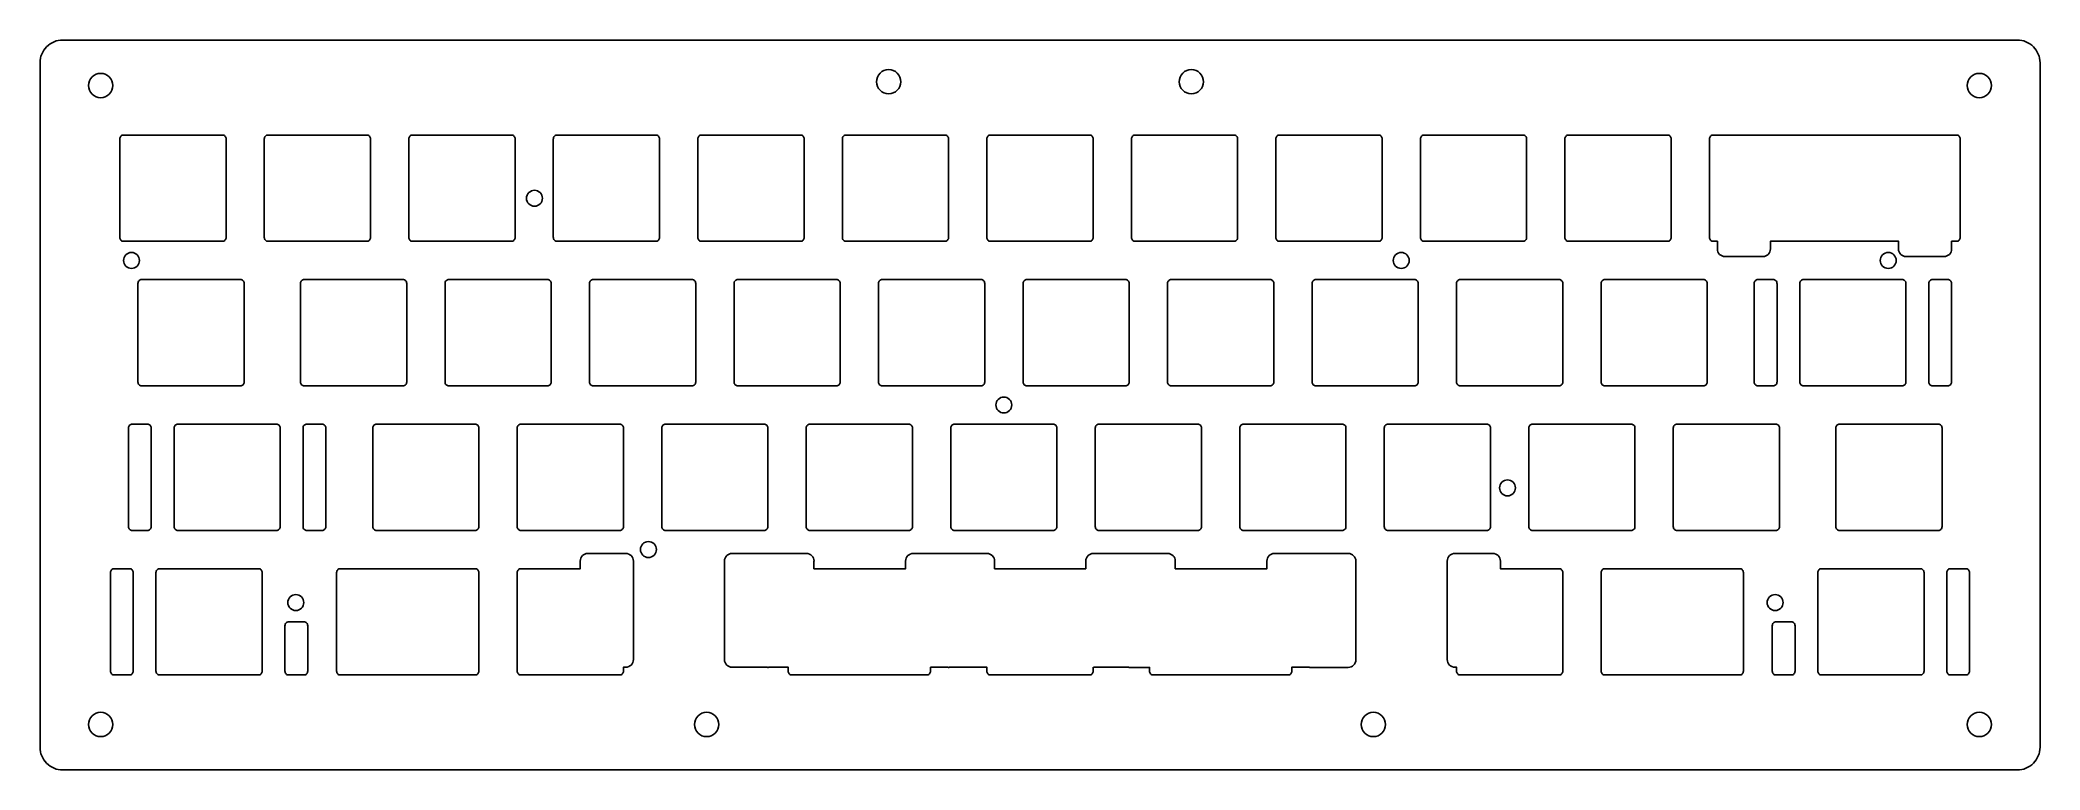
# Model space of a CAD drawing. Header units: millimetres. Extents: x 1 to 265, y 1 to 97.
import ezdxf

# ---------------------------------------------------------------- set-up
doc = ezdxf.new("R2010")
doc.units = ezdxf.units.MM
doc.layers.get('0').update_dxf_attribs({"lineweight": 25, "true_color": 0x000000})

msp = doc.modelspace()

# ---------------------------------------------------------------- linework, layer by layer
at = {"flags": 128}
for points in [[(4, 97.2), (261.65, 97.2, -0.414214), (264.65, 94.2), (264.65, 4, -0.414214), (261.65, 1), (4, 1, -0.414214), (1, 4), (1, 94.2, -0.414214), (4, 97.2)], [(10.6, 91.2, -0.414214), (9, 89.6, -0.414214), (7.4, 91.2, -0.414214), (9, 92.8, -0.414214), (10.6, 91.2)], [(114.47, 91.7, -0.414214), (112.87, 90.1, -0.414214), (111.27, 91.7, -0.414214), (112.87, 93.3, -0.414214), (114.47, 91.7)], [(154.38, 91.7, -0.414214), (152.78, 90.1, -0.414214), (151.18, 91.7, -0.414214), (152.78, 93.3, -0.414214), (154.38, 91.7)], [(258.25, 91.2, -0.414214), (256.65, 89.6, -0.414214), (255.05, 91.2, -0.414214), (256.65, 92.8, -0.414214), (258.25, 91.2)], [(67.23, 76.34, -0.414214), (66.18, 75.29, -0.414214), (65.13, 76.34, -0.414214), (66.18, 77.39, -0.414214), (67.23, 76.34)], [(14.11, 68.15, -0.414214), (13.06, 67.1, -0.414214), (12.01, 68.15, -0.414214), (13.06, 69.2, -0.414214), (14.11, 68.15)], [(181.5, 68.15, -0.414214), (180.45, 67.1, -0.414214), (179.4, 68.15, -0.414214), (180.45, 69.2, -0.414214), (181.5, 68.15)], [(245.7, 68.15, -0.414214), (244.65, 67.1, -0.414214), (243.6, 68.15, -0.414214), (244.65, 69.2, -0.414214), (245.7, 68.15)], [(129.11, 49.1, -0.414214), (128.06, 48.05, -0.414214), (127.01, 49.1, -0.414214), (128.06, 50.15, -0.414214), (129.11, 49.1)], [(195.5, 38.18, -0.414214), (194.45, 37.13, -0.414214), (193.4, 38.18, -0.414214), (194.45, 39.23, -0.414214), (195.5, 38.18)], [(82.25, 30.05, -0.414214), (81.2, 29, -0.414214), (80.15, 30.05, -0.414214), (81.2, 31.1, -0.414214), (82.25, 30.05)], [(35.77, 23.06, -0.414214), (34.72, 22.01, -0.414214), (33.67, 23.06, -0.414214), (34.72, 24.11, -0.414214), (35.77, 23.06)], [(230.78, 23.06, -0.414214), (229.73, 22.01, -0.414214), (228.68, 23.06, -0.414214), (229.73, 24.11, -0.414214), (230.78, 23.06)], [(10.6, 7, -0.414214), (9, 5.4, -0.414214), (7.4, 7, -0.414214), (9, 8.6, -0.414214), (10.6, 7)], [(90.48, 7, -0.414214), (88.88, 5.4, -0.414214), (87.28, 7, -0.414214), (88.88, 8.6, -0.414214), (90.48, 7)], [(178.37, 7, -0.414214), (176.77, 5.4, -0.414214), (175.17, 7, -0.414214), (176.77, 8.6, -0.414214), (178.37, 7)], [(258.25, 7, -0.414214), (256.65, 5.4, -0.414214), (255.05, 7, -0.414214), (256.65, 8.6, -0.414214), (258.25, 7)]]:
    msp.add_lwpolyline(points, format="xyb", dxfattribs=at)
for points in [[(12.02, 84.67), (25.02, 84.67)], [(31.07, 84.67), (44.07, 84.67)], [(50.12, 84.67), (63.12, 84.67)], [(69.17, 84.67), (82.17, 84.67)], [(88.22, 84.67), (101.22, 84.67)], [(107.27, 84.67), (120.27, 84.67)], [(126.32, 84.67), (139.32, 84.67)], [(145.37, 84.67), (158.37, 84.67)], [(164.42, 84.67), (177.42, 84.67)], [(183.47, 84.67), (196.47, 84.67)], [(202.52, 84.67), (215.52, 84.67)], [(253.62, 84.67), (244.1, 84.67), (234.57, 84.67), (221.57, 84.67)], [(11.52, 71.17), (11.52, 84.17)], [(25.52, 84.17), (25.52, 71.17)], [(30.57, 71.17), (30.57, 84.17)], [(44.57, 84.17), (44.57, 71.17)], [(49.62, 71.17), (49.62, 84.17)], [(63.62, 84.17), (63.62, 71.17)], [(68.67, 71.17), (68.67, 84.17)], [(82.67, 84.17), (82.67, 71.17)], [(87.72, 71.17), (87.72, 84.17)], [(101.72, 84.17), (101.72, 71.17)], [(106.77, 71.17), (106.77, 84.17)], [(120.77, 84.17), (120.77, 71.17)], [(125.82, 71.17), (125.82, 84.17)], [(139.82, 84.17), (139.82, 71.17)], [(144.87, 71.17), (144.87, 84.17)], [(158.87, 84.17), (158.87, 71.17)], [(163.92, 71.17), (163.92, 84.17)], [(177.92, 84.17), (177.92, 71.17)], [(182.97, 71.17), (182.97, 84.17)], [(196.97, 84.17), (196.97, 71.17)], [(202.02, 71.17), (202.02, 84.17)], [(216.02, 84.17), (216.02, 71.17)], [(221.07, 84.17), (221.07, 71.17)], [(254.12, 71.17), (254.12, 84.17)], [(25.02, 70.67), (12.02, 70.67)], [(44.07, 70.67), (31.07, 70.67)], [(63.12, 70.67), (50.12, 70.67)], [(82.17, 70.67), (69.17, 70.67)], [(101.22, 70.67), (88.22, 70.67)], [(120.27, 70.67), (107.27, 70.67)], [(139.32, 70.67), (126.32, 70.67)], [(158.37, 70.67), (145.37, 70.67)], [(177.42, 70.67), (164.42, 70.67)], [(196.47, 70.67), (183.47, 70.67)], [(215.52, 70.67), (202.52, 70.67)], [(221.57, 70.67), (222.12, 70.67), (222.12, 69.66)], [(223.12, 68.66), (228.12, 68.66)], [(229.12, 69.66), (229.12, 70.67), (234.57, 70.67), (244.1, 70.67), (246, 70.67), (246, 69.66)], [(247, 68.66), (252, 68.66)], [(253, 69.66), (253, 70.67), (253.62, 70.67)], [(13.91, 52.12), (13.91, 65.12)], [(14.41, 65.62), (27.41, 65.62)], [(27.91, 65.12), (27.91, 52.12)], [(35.34, 52.12), (35.34, 65.12)], [(35.84, 65.62), (48.84, 65.62)], [(49.34, 65.12), (49.34, 52.12)], [(54.39, 52.12), (54.39, 65.12)], [(54.89, 65.62), (67.89, 65.62)], [(68.39, 65.12), (68.39, 52.12)], [(73.44, 52.12), (73.44, 65.12)], [(73.94, 65.62), (86.94, 65.62)], [(87.44, 65.12), (87.44, 52.12)], [(92.49, 52.12), (92.49, 65.12)], [(92.99, 65.62), (105.99, 65.62)], [(106.49, 65.12), (106.49, 52.12)], [(111.54, 52.12), (111.54, 65.12)], [(112.04, 65.62), (125.04, 65.62)], [(125.54, 65.12), (125.54, 52.12)], [(130.59, 52.12), (130.59, 65.12)], [(131.09, 65.62), (144.09, 65.62)], [(144.59, 65.12), (144.59, 52.12)], [(149.64, 52.12), (149.64, 65.12)], [(150.14, 65.62), (163.14, 65.62)], [(163.64, 65.12), (163.64, 52.12)], [(168.69, 52.12), (168.69, 65.12)], [(169.19, 65.62), (182.19, 65.62)], [(182.69, 65.12), (182.69, 52.12)], [(187.74, 52.12), (187.74, 65.12)], [(188.24, 65.62), (201.24, 65.62)], [(201.74, 65.12), (201.74, 52.12)], [(206.79, 52.12), (206.79, 65.12)], [(207.29, 65.62), (220.29, 65.62)], [(220.79, 65.12), (220.79, 52.12)], [(226.98, 52.12), (226.98, 65.12)], [(227.48, 65.62), (229.48, 65.62)], [(229.98, 65.12), (229.98, 52.12)], [(232.98, 52.12), (232.98, 65.12)], [(233.48, 65.62), (246.48, 65.62)], [(246.98, 65.12), (246.98, 52.12)], [(249.98, 52.12), (249.98, 65.12)], [(250.48, 65.62), (252.48, 65.62)], [(252.98, 65.12), (252.98, 52.12)], [(27.41, 51.62), (14.41, 51.62)], [(48.84, 51.62), (35.84, 51.62)], [(67.89, 51.62), (54.89, 51.62)], [(86.94, 51.62), (73.94, 51.62)], [(105.99, 51.62), (92.99, 51.62)], [(125.04, 51.62), (112.04, 51.62)], [(144.09, 51.62), (131.09, 51.62)], [(163.14, 51.62), (150.14, 51.62)], [(182.19, 51.62), (169.19, 51.62)], [(201.24, 51.62), (188.24, 51.62)], [(220.29, 51.62), (207.29, 51.62)], [(229.48, 51.62), (227.48, 51.62)], [(246.48, 51.62), (233.48, 51.62)], [(252.48, 51.62), (250.48, 51.62)], [(12.67, 33.07), (12.67, 46.07)], [(13.17, 46.57), (15.17, 46.57)], [(15.67, 46.07), (15.67, 33.07)], [(18.67, 33.07), (18.67, 46.07)], [(19.17, 46.57), (32.17, 46.57)], [(32.67, 46.07), (32.67, 33.07)], [(35.67, 33.07), (35.67, 46.07)], [(36.17, 46.57), (38.17, 46.57)], [(38.67, 46.07), (38.67, 33.07)], [(44.86, 33.07), (44.86, 46.07)], [(45.36, 46.57), (58.36, 46.57)], [(58.86, 46.07), (58.86, 33.07)], [(63.91, 33.07), (63.91, 46.07)], [(64.41, 46.57), (77.41, 46.57)], [(77.91, 46.07), (77.91, 33.07)], [(82.96, 33.07), (82.96, 46.07)], [(83.46, 46.57), (96.46, 46.57)], [(96.96, 46.07), (96.96, 33.07)], [(102.01, 33.07), (102.01, 46.07)], [(102.51, 46.57), (115.51, 46.57)], [(116.01, 46.07), (116.01, 33.07)], [(121.06, 33.07), (121.06, 46.07)], [(121.56, 46.57), (134.56, 46.57)], [(135.06, 46.07), (135.06, 33.07)], [(140.11, 33.07), (140.11, 46.07)], [(140.61, 46.57), (153.61, 46.57)], [(154.11, 46.07), (154.11, 33.07)], [(159.16, 33.07), (159.16, 46.07)], [(159.66, 46.57), (172.66, 46.57)], [(173.16, 46.07), (173.16, 33.07)], [(178.21, 33.07), (178.21, 46.07)], [(178.71, 46.57), (191.71, 46.57)], [(192.21, 46.07), (192.21, 33.07)], [(197.26, 33.07), (197.26, 46.07)], [(197.76, 46.57), (210.76, 46.57)], [(211.26, 46.07), (211.26, 33.07)], [(216.31, 33.07), (216.31, 46.07)], [(216.81, 46.57), (229.81, 46.57)], [(230.31, 46.07), (230.31, 33.07)], [(237.74, 33.07), (237.74, 46.07)], [(238.24, 46.57), (251.24, 46.57)], [(251.74, 46.07), (251.74, 33.07)], [(15.17, 32.57), (13.17, 32.57)], [(32.17, 32.57), (19.17, 32.57)], [(38.17, 32.57), (36.17, 32.57)], [(58.36, 32.57), (45.36, 32.57)], [(77.41, 32.57), (64.41, 32.57)], [(96.46, 32.57), (83.46, 32.57)], [(115.51, 32.57), (102.51, 32.57)], [(134.56, 32.57), (121.56, 32.57)], [(153.61, 32.57), (140.61, 32.57)], [(172.66, 32.57), (159.66, 32.57)], [(191.71, 32.57), (178.71, 32.57)], [(210.76, 32.57), (197.76, 32.57)], [(229.81, 32.57), (216.81, 32.57)], [(251.24, 32.57), (238.24, 32.57)], [(78.22, 29.54), (73.22, 29.54)], [(97.23, 29.54), (92.23, 29.54)], [(102.03, 29.52), (97.41, 29.52)], [(121.11, 29.54), (116.11, 29.54)], [(125.83, 29.52), (121.28, 29.52)], [(144.86, 29.54), (139.86, 29.54)], [(149.66, 29.52), (145.03, 29.52)], [(168.73, 29.54), (163.73, 29.54)], [(173.46, 29.52), (168.91, 29.52)], [(192.51, 29.54), (187.52, 29.54)], [(10.29, 14.02), (10.29, 27.02)], [(10.79, 27.52), (12.79, 27.52)], [(13.29, 27.02), (13.29, 14.02)], [(16.29, 14.02), (16.29, 27.02)], [(16.79, 27.52), (29.79, 27.52)], [(30.29, 27.02), (30.29, 14.02)], [(40.1, 27.03), (40.1, 14.02)], [(58.36, 27.52), (53.6, 27.52), (45.36, 27.52), (40.6, 27.52)], [(58.86, 14.02), (58.86, 27.03)], [(63.91, 27.02), (63.91, 14.02)], [(72.22, 28.54), (72.22, 27.52), (64.41, 27.52)], [(79.22, 15.54), (79.22, 28.54)], [(91.23, 28.54), (91.23, 15.54)], [(115.11, 28.54), (115.11, 27.52), (113.13, 27.52), (104.89, 27.52), (103.03, 27.52), (103.03, 28.52)], [(138.86, 28.54), (138.86, 27.52), (126.83, 27.52), (126.83, 28.52)], [(162.73, 28.54), (162.73, 27.52), (160.76, 27.52), (150.66, 27.52), (150.66, 28.52)], [(174.46, 15.52), (174.46, 28.52)], [(186.52, 28.54), (186.52, 15.54)], [(201.24, 27.52), (193.51, 27.52), (193.51, 28.54)], [(201.74, 14.02), (201.74, 27.03)], [(206.79, 27.03), (206.79, 14.02)], [(225.05, 27.52), (220.29, 27.52), (212.05, 27.52), (207.29, 27.52)], [(225.55, 14.02), (225.55, 27.03)], [(235.36, 14.02), (235.36, 27.02)], [(235.86, 27.52), (248.86, 27.52)], [(249.36, 27.02), (249.36, 14.02)], [(252.36, 14.02), (252.36, 27.02)], [(252.86, 27.52), (254.86, 27.52)], [(255.36, 27.02), (255.36, 14.02)], [(33.29, 14.02), (33.29, 20.01)], [(33.79, 20.51), (35.79, 20.51)], [(36.29, 20.01), (36.29, 14.02)], [(229.36, 14.02), (229.36, 20.01)], [(229.86, 20.51), (231.86, 20.51)], [(232.36, 20.01), (232.36, 14.02)], [(12.79, 13.52), (10.79, 13.52)], [(29.79, 13.52), (16.79, 13.52)], [(35.79, 13.52), (33.79, 13.52)], [(40.6, 13.53), (45.36, 13.53), (53.6, 13.53), (58.36, 13.53)], [(64.41, 13.52), (77.41, 13.52)], [(77.91, 14.02), (77.91, 14.54), (78.22, 14.54)], [(92.23, 14.54), (96.86, 14.54)], [(97.03, 14.53), (99.63, 14.53), (99.63, 14.02)], [(100.13, 13.53), (104.89, 13.53), (113.13, 13.53), (117.89, 13.53)], [(118.39, 14.02), (118.39, 14.54), (120.66, 14.54)], [(120.83, 14.53), (125.82, 14.53), (125.82, 14.02)], [(126.32, 13.53), (139.32, 13.53)], [(139.82, 14.02), (139.82, 14.54)], [(139.86, 14.54), (144.49, 14.54)], [(144.66, 14.52), (147.26, 14.52), (147.26, 14.02)], [(147.76, 13.52), (160.76, 13.52), (165.52, 13.52)], [(166.02, 14.02), (166.02, 14.54), (168.29, 14.54)], [(168.46, 14.52), (173.46, 14.52)], [(187.52, 14.54), (187.74, 14.54), (187.74, 14.02)], [(188.24, 13.53), (201.24, 13.53)], [(207.29, 13.53), (212.05, 13.53), (220.29, 13.53), (225.05, 13.53)], [(231.86, 13.52), (229.86, 13.52)], [(248.86, 13.52), (235.86, 13.52)], [(254.86, 13.52), (252.86, 13.52)]]:
    msp.add_lwpolyline(points, dxfattribs=at)
for centre, radius, start, end in [((12.02, 84.18), 0.499, 89.8742, 180.1258), ((25.03, 84.18), 0.499, 359.8742, 90.1258), ((31.07, 84.18), 0.499, 89.8742, 180.1258), ((44.08, 84.18), 0.499, 359.8742, 90.1258), ((50.12, 84.18), 0.499, 89.8742, 180.1258), ((63.13, 84.18), 0.499, 359.8742, 90.1258), ((69.17, 84.18), 0.499, 89.8742, 180.1258), ((82.18, 84.18), 0.499, 359.8742, 90.1258), ((88.22, 84.18), 0.499, 89.8742, 180.1258), ((101.23, 84.18), 0.499, 359.8742, 90.1258), ((107.27, 84.18), 0.499, 89.8742, 180.1258), ((120.28, 84.18), 0.499, 359.8742, 90.1258), ((126.32, 84.18), 0.499, 89.8742, 180.1258), ((139.33, 84.18), 0.499, 359.8742, 90.1258), ((145.37, 84.18), 0.499, 89.8742, 180.1258), ((158.38, 84.18), 0.499, 359.8742, 90.1258), ((164.42, 84.18), 0.499, 89.8742, 180.1258), ((177.43, 84.18), 0.499, 359.8742, 90.1258), ((183.47, 84.18), 0.499, 89.8742, 180.1258), ((196.48, 84.18), 0.499, 359.8742, 90.1258), ((202.52, 84.18), 0.499, 89.8742, 180.1258), ((215.53, 84.18), 0.499, 359.8742, 90.1258), ((221.57, 84.18), 0.499, 89.9022, 180.1563), ((253.63, 84.18), 0.499, 359.8408, 90.0973), ((12.02, 71.17), 0.499, 179.8742, 270.1258), ((25.03, 71.17), 0.499, 269.8742, 0.1258), ((31.07, 71.17), 0.499, 179.8742, 270.1258), ((44.08, 71.17), 0.499, 269.8742, 0.1258), ((50.12, 71.17), 0.499, 179.8742, 270.1258), ((63.13, 71.17), 0.499, 269.8742, 0.1258), ((69.17, 71.17), 0.499, 179.8742, 270.1258), ((82.18, 71.17), 0.499, 269.8742, 0.1258), ((88.22, 71.17), 0.499, 179.8742, 270.1258), ((101.23, 71.17), 0.499, 269.8742, 0.1258), ((107.27, 71.17), 0.499, 179.8742, 270.1258), ((120.28, 71.17), 0.499, 269.8742, 0.1258), ((126.32, 71.17), 0.499, 179.8742, 270.1258), ((139.33, 71.17), 0.499, 269.8742, 0.1258), ((145.37, 71.17), 0.499, 179.8742, 270.1258), ((158.38, 71.17), 0.499, 269.8742, 0.1258), ((164.42, 71.17), 0.499, 179.8742, 270.1258), ((177.43, 71.17), 0.499, 269.8742, 0.1258), ((183.47, 71.17), 0.499, 179.8742, 270.1258), ((196.48, 71.17), 0.499, 269.8742, 0.1258), ((202.52, 71.17), 0.499, 179.8742, 270.1258), ((215.53, 71.17), 0.499, 269.8742, 0.1258), ((221.57, 71.17), 0.499, 179.8437, 270.0978), ((223.12, 69.66), 0.998, 179.897, 270.1334), ((228.12, 69.66), 0.998, 269.8714, 0.1286), ((246.99, 69.66), 0.998, 179.8722, 270.1278), ((252, 69.66), 0.998, 269.8725, 0.1275), ((253.63, 71.17), 0.499, 269.9027, 0.1592), ((14.41, 65.13), 0.499, 89.8742, 180.1258), ((27.41, 65.13), 0.499, 359.8742, 90.1258), ((35.84, 65.13), 0.499, 89.8742, 180.1258), ((48.84, 65.13), 0.499, 359.8742, 90.1258), ((54.89, 65.13), 0.499, 89.8742, 180.1258), ((67.89, 65.13), 0.499, 359.8742, 90.1258), ((73.94, 65.13), 0.499, 89.8742, 180.1258), ((86.94, 65.13), 0.499, 359.8742, 90.1258), ((92.99, 65.13), 0.499, 89.8742, 180.1258), ((105.99, 65.13), 0.499, 359.8742, 90.1258), ((112.04, 65.13), 0.499, 89.8742, 180.1258), ((125.04, 65.13), 0.499, 359.8742, 90.1258), ((131.09, 65.13), 0.499, 89.8742, 180.1258), ((144.09, 65.13), 0.499, 359.8742, 90.1258), ((150.14, 65.13), 0.499, 89.8742, 180.1258), ((163.14, 65.13), 0.499, 359.8742, 90.1258), ((169.19, 65.13), 0.499, 89.8742, 180.1258), ((182.19, 65.13), 0.499, 359.8742, 90.1258), ((188.24, 65.13), 0.499, 89.8742, 180.1258), ((201.24, 65.13), 0.499, 359.8742, 90.1258), ((207.29, 65.13), 0.499, 89.8742, 180.1258), ((220.29, 65.13), 0.499, 359.8742, 90.1258), ((227.48, 65.13), 0.499, 89.8742, 180.1258), ((229.48, 65.13), 0.499, 359.8742, 90.1258), ((233.48, 65.13), 0.499, 89.8742, 180.1258), ((246.48, 65.13), 0.499, 359.8742, 90.1258), ((250.48, 65.13), 0.499, 89.8742, 180.1258), ((252.48, 65.13), 0.499, 359.8742, 90.1258), ((14.41, 52.12), 0.499, 179.8742, 270.1258), ((27.41, 52.12), 0.499, 269.8742, 0.1258), ((35.84, 52.12), 0.499, 179.8742, 270.1258), ((48.84, 52.12), 0.499, 269.8742, 0.1258), ((54.89, 52.12), 0.499, 179.8742, 270.1258), ((67.89, 52.12), 0.499, 269.8742, 0.1258), ((73.94, 52.12), 0.499, 179.8742, 270.1258), ((86.94, 52.12), 0.499, 269.8742, 0.1258), ((92.99, 52.12), 0.499, 179.8742, 270.1258), ((105.99, 52.12), 0.499, 269.8742, 0.1258), ((112.04, 52.12), 0.499, 179.8742, 270.1258), ((125.04, 52.12), 0.499, 269.8742, 0.1258), ((131.09, 52.12), 0.499, 179.8742, 270.1258), ((144.09, 52.12), 0.499, 269.8742, 0.1258), ((150.14, 52.12), 0.499, 179.8742, 270.1258), ((163.14, 52.12), 0.499, 269.8742, 0.1258), ((169.19, 52.12), 0.499, 179.8742, 270.1258), ((182.19, 52.12), 0.499, 269.8742, 0.1258), ((188.24, 52.12), 0.499, 179.8742, 270.1258), ((201.24, 52.12), 0.499, 269.8742, 0.1258), ((207.29, 52.12), 0.499, 179.8742, 270.1258), ((220.29, 52.12), 0.499, 269.8742, 0.1258), ((227.48, 52.12), 0.499, 179.8742, 270.1258), ((229.48, 52.12), 0.499, 269.8742, 0.1258), ((233.48, 52.12), 0.499, 179.8742, 270.1258), ((246.48, 52.12), 0.499, 269.8742, 0.1258), ((250.48, 52.12), 0.499, 179.8742, 270.1258), ((252.48, 52.12), 0.499, 269.8742, 0.1258), ((13.17, 46.08), 0.499, 89.8733, 180.1256), ((15.17, 46.08), 0.499, 359.8744, 90.1267), ((19.17, 46.08), 0.499, 89.8742, 180.1258), ((32.17, 46.08), 0.499, 359.8742, 90.1258), ((36.17, 46.08), 0.499, 89.8733, 180.1256), ((38.17, 46.08), 0.499, 359.8744, 90.1267), ((45.36, 46.08), 0.499, 89.8742, 180.1258), ((58.36, 46.08), 0.499, 359.8742, 90.1258), ((64.41, 46.08), 0.499, 89.8742, 180.1258), ((77.41, 46.08), 0.499, 359.8742, 90.1258), ((83.46, 46.08), 0.499, 89.8742, 180.1258), ((96.46, 46.08), 0.499, 359.8742, 90.1258), ((102.51, 46.08), 0.499, 89.8742, 180.1258), ((115.51, 46.08), 0.499, 359.8742, 90.1258), ((121.56, 46.08), 0.499, 89.8742, 180.1258), ((134.56, 46.08), 0.499, 359.8742, 90.1258), ((140.61, 46.08), 0.499, 89.8742, 180.1258), ((153.61, 46.08), 0.499, 359.8742, 90.1258), ((159.66, 46.08), 0.499, 89.8742, 180.1258), ((172.66, 46.08), 0.499, 359.8742, 90.1258), ((178.71, 46.08), 0.499, 89.8742, 180.1258), ((191.71, 46.08), 0.499, 359.8742, 90.1258), ((197.76, 46.08), 0.499, 89.8742, 180.1258), ((210.76, 46.08), 0.499, 359.8742, 90.1258), ((216.81, 46.08), 0.499, 89.8742, 180.1258), ((229.81, 46.08), 0.499, 359.8742, 90.1258), ((238.24, 46.08), 0.499, 89.8742, 180.1258), ((251.24, 46.08), 0.499, 359.8742, 90.1258), ((13.17, 33.07), 0.499, 179.8742, 270.1258), ((15.17, 33.07), 0.499, 269.8742, 0.1258), ((19.17, 33.07), 0.499, 179.8742, 270.1258), ((32.17, 33.07), 0.499, 269.8742, 0.1258), ((36.17, 33.07), 0.499, 179.8742, 270.1258), ((38.17, 33.07), 0.499, 269.8742, 0.1258), ((45.36, 33.07), 0.499, 179.8742, 270.1258), ((58.36, 33.07), 0.499, 269.8742, 0.1258), ((64.41, 33.07), 0.499, 179.8742, 270.1258), ((77.41, 33.07), 0.499, 269.8742, 0.1258), ((83.46, 33.07), 0.499, 179.8742, 270.1258), ((96.46, 33.07), 0.499, 269.8742, 0.1258), ((102.51, 33.07), 0.499, 179.8742, 270.1258), ((115.51, 33.07), 0.499, 269.8742, 0.1258), ((121.56, 33.07), 0.499, 179.8742, 270.1258), ((134.56, 33.07), 0.499, 269.8742, 0.1258), ((140.61, 33.07), 0.499, 179.8742, 270.1258), ((153.61, 33.07), 0.499, 269.8742, 0.1258), ((159.66, 33.07), 0.499, 179.8742, 270.1258), ((172.66, 33.07), 0.499, 269.8742, 0.1258), ((178.71, 33.07), 0.499, 179.8742, 270.1258), ((191.71, 33.07), 0.499, 269.8742, 0.1258), ((197.76, 33.07), 0.499, 179.8742, 270.1258), ((210.76, 33.07), 0.499, 269.8742, 0.1258), ((216.81, 33.07), 0.499, 179.8742, 270.1258), ((229.81, 33.07), 0.499, 269.8742, 0.1258), ((238.24, 33.07), 0.499, 179.8742, 270.1258), ((251.24, 33.07), 0.499, 269.8742, 0.1258), ((73.21, 28.54), 0.998, 89.8714, 180.1286), ((78.22, 28.54), 0.998, 359.8714, 90.1286), ((92.23, 28.54), 0.998, 89.8722, 180.1278), ((97.23, 28.55), 0.988, 80.0012, 90.0942), ((102.04, 28.53), 0.998, 359.8726, 90.128), ((116.11, 28.54), 0.998, 89.8722, 180.1278), ((121.11, 28.55), 0.988, 80.0021, 90.0933), ((125.84, 28.53), 0.998, 359.8715, 90.1291), ((139.86, 28.54), 0.998, 89.8711, 180.1289), ((144.86, 28.55), 0.988, 80.0008, 90.0946), ((149.66, 28.53), 0.998, 359.8725, 90.1275), ((163.73, 28.54), 0.998, 89.8722, 180.1278), ((168.74, 28.55), 0.988, 80.0021, 90.0933), ((173.46, 28.53), 0.998, 359.8714, 90.1286), ((187.51, 28.54), 0.998, 89.8714, 180.1286), ((192.52, 28.54), 0.998, 359.872, 90.1274), ((10.79, 27.03), 0.499, 89.8742, 180.1258), ((12.79, 27.03), 0.499, 359.8742, 90.1258), ((16.79, 27.03), 0.499, 89.8742, 180.1258), ((29.79, 27.03), 0.499, 359.8742, 90.1258), ((40.6, 27.03), 0.499, 89.8422, 180.0994), ((58.36, 27.03), 0.499, 359.9014, 90.1571), ((64.41, 27.03), 0.499, 89.8929, 180.1071), ((201.24, 27.03), 0.498, 359.8494, 90.1483), ((207.29, 27.03), 0.498, 89.8512, 180.1476), ((225.05, 27.03), 0.498, 359.8494, 90.1483), ((235.86, 27.03), 0.499, 89.8742, 180.1258), ((248.86, 27.03), 0.499, 359.8742, 90.1258), ((252.86, 27.03), 0.499, 89.8742, 180.1258), ((254.86, 27.03), 0.499, 359.8742, 90.1258), ((33.79, 20.02), 0.499, 89.8742, 180.1258), ((35.79, 20.02), 0.499, 359.8742, 90.1258), ((229.86, 20.02), 0.499, 89.8742, 180.1258), ((231.86, 20.02), 0.499, 359.8742, 90.1258), ((10.79, 14.02), 0.499, 179.8742, 270.1258), ((12.79, 14.02), 0.499, 269.8742, 0.1258), ((16.79, 14.02), 0.499, 179.8742, 270.1258), ((29.79, 14.02), 0.499, 269.8742, 0.1258), ((33.79, 14.02), 0.499, 179.8742, 270.1258), ((35.79, 14.02), 0.499, 269.8742, 0.1258), ((40.6, 14.02), 0.499, 179.9006, 270.1578), ((58.36, 14.02), 0.499, 269.8429, 0.0986), ((64.41, 14.02), 0.499, 179.8931, 270.1081), ((77.41, 14.02), 0.499, 269.8928, 0.1072), ((78.22, 15.54), 0.998, 269.8714, 0.1286), ((92.23, 15.54), 0.998, 179.8722, 270.1278), ((97.03, 15.51), 0.988, 260.0022, 270.0937), ((100.13, 14.02), 0.499, 179.9097, 270.1499), ((117.89, 14.02), 0.499, 269.8429, 0.0986), ((120.83, 15.51), 0.988, 260.0026, 270.0933), ((126.32, 14.02), 0.499, 179.906, 270.1536), ((139.33, 14.02), 0.499, 269.8429, 0.0986), ((139.92, 15.9), 1.36, 265.8437, 267.2407), ((144.66, 15.51), 0.988, 260.0022, 270.0937), ((147.75, 14.02), 0.499, 179.9036, 270.1549), ((165.52, 14.02), 0.499, 269.8429, 0.0986), ((168.46, 15.51), 0.988, 260.0026, 270.0933), ((173.46, 15.52), 0.998, 269.8713, 0.1281), ((187.51, 15.54), 0.998, 179.8714, 270.1286), ((188.24, 14.02), 0.498, 179.8524, 270.1488), ((201.24, 14.02), 0.498, 269.8517, 0.1506), ((207.29, 14.02), 0.498, 179.8524, 270.1488), ((225.05, 14.02), 0.498, 269.8517, 0.1506), ((229.86, 14.02), 0.499, 179.8742, 270.1258), ((231.86, 14.02), 0.499, 269.8742, 0.1258), ((235.86, 14.02), 0.499, 179.8742, 270.1258), ((248.86, 14.02), 0.499, 269.8742, 0.1258), ((252.86, 14.02), 0.499, 179.8742, 270.1258), ((254.86, 14.02), 0.499, 269.8742, 0.1258)]:
    msp.add_arc(centre, radius, start, end)

doc.saveas('drawing.dxf')
